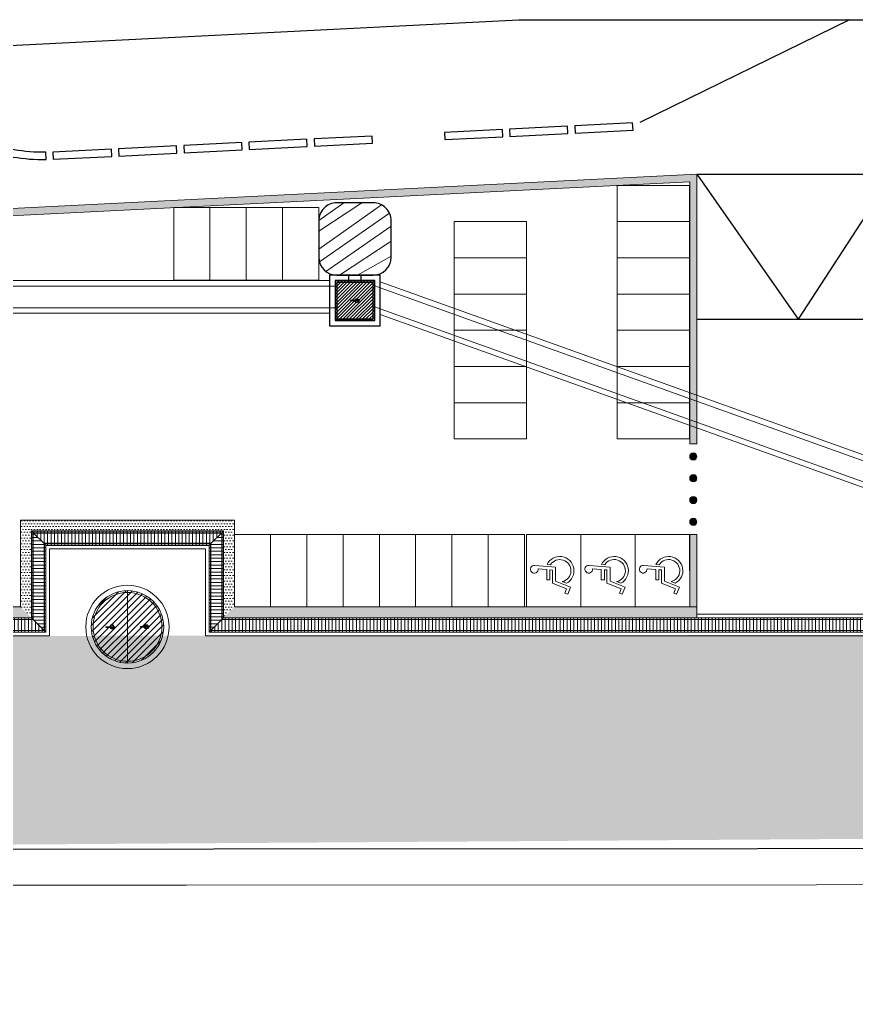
# Model space of a CAD drawing. Header units: millimetres. Extents: x -279082 to 374628, y -152794 to 60776.
# Drawn here: x -97996 to -74921, y -21287 to 6050 of the extents above; entities that cross this region are included whole.
import ezdxf

# ---------------------------------------------------------------- set-up
doc = ezdxf.new("R2010")
doc.units = ezdxf.units.MM
doc.header["$LTSCALE"] = 10
for name, color, linetype in [('00-Mepduong', 21, 'Continuous'), ('3', 3, 'Continuous'), ('7', 7, 'Continuous'), ('8', 8, 'Continuous'), ('Layer1', 6, 'Continuous'), ('Paint on road', 133, 'Continuous'), ('Pavement-level change', 255, 'Continuous'), ('Slope', 33, 'Continuous'), ('XREF-LSR PAVEMENT-HTP ONLY (Xref MB Ham rev10)$0$BR-MD Taluy', 8, 'Continuous')]:
    doc.layers.add(name, color=color, linetype=linetype)
for name, color, linetype, lineweight in [('1', 1, 'Continuous', 15), ('1.Fence Wall', 2, 'Continuous', 15), ('ARC-PAKING-AR', 8, 'Continuous', 5), ('ARC-VIEW', 133, 'Continuous', 5), ('ARC_HATCH', 8, 'Continuous', 0), ('BOLLARD', 221, 'Continuous', 5), ('HATCH', 8, 'Continuous', 9), ('HTP-profile- REVISE1$0$8', 104, 'Continuous', 0), ('Trench', 20, 'Continuous', 9), ('trench cover', 74, 'Continuous', 0)]:
    doc.layers.add(name, color=color, linetype=linetype, lineweight=lineweight)

# ---------------------------------------------------------------- blocks, each defined once
blk = doc.blocks.new('bollard H')
at = {"layer": 'BOLLARD'}
h = blk.add_hatch(color=256, dxfattribs=at)
h.dxf.hatch_style = 1
h.set_gradient(color1=(128, 128, 128), tint=1, name='SPHERICAL')
edge = h.paths.add_edge_path()
edge.add_arc((0, 0), 0.09999999999999998, -7.830578339736268, 352.1694216602637)
blk.add_circle((1.164153218269348e-10, 0), 0.09999999999999998, dxfattribs=at)
blk = doc.blocks.new('*U60')
at = {"layer": 'BOLLARD', "xscale": 999.9999999999999, "yscale": 999.9999999999999, "zscale": 999.9999999999999, "rotation": 7.830578339736208}
blk.add_blockref('bollard H', (0, 0), dxfattribs=at)
blk = doc.blocks.new('*U61')
at = {"layer": 'BOLLARD'}
for p in [(-245.2397543631517, 1783.21548414091), (-163.4931695754345, 1188.810322760607), (-81.74658478771725, 594.4051613803034), (0, 0)]:
    blk.add_blockref('*U60', p, dxfattribs=at)
blk = doc.blocks.new('*U52')
at = {"layer": 'ARC-PAKING-AR'}
blk.add_lwpolyline([(-0.5976382432272658, -0.9448960421141237), (-1.114499779650941, -0.08882703119888902), (0.5976382429944351, 0.9448960421141237), (1.114499779650941, 0.08882703119888902)], close=True, dxfattribs=at)
blk = doc.blocks.new('*U53')
at = {"layer": 'ARC-PAKING-AR'}
for p in [(-3.101161089561879, 5.136418975958581), (-2.584300907968232, 4.28034914663215), (-2.067440726374586, 3.42427931730572), (-1.550580544780939, 2.56820948797929), (-1.033720363187293, 1.71213965865286), (-0.5168601815936464, 0.85606982932643), (0, 0)]:
    blk.add_blockref('*U52', p, dxfattribs=at)
blk = doc.blocks.new('*U46')
at = {"layer": 'ARC-PAKING-AR'}
blk.add_lwpolyline([(-0.5976382432272658, -0.9448960421141237), (-1.114499779650941, -0.08882703119888902), (0.5976382429944351, 0.9448960421141237), (1.114499779650941, 0.08882703119888902)], close=True, dxfattribs=at)
blk = doc.blocks.new('*U47')
at = {"layer": 'ARC-PAKING-AR'}
for p in [(-2.584300907968232, 4.28034914663215), (-2.067440726374586, 3.42427931730572), (-1.550580544780939, 2.56820948797929), (-1.033720363187293, 1.71213965865286), (-0.5168601815936464, 0.85606982932643), (0, 0)]:
    blk.add_blockref('*U46', p, dxfattribs=at)
blk = doc.blocks.new('*U48')
at = {"layer": 'ARC-PAKING-AR'}
blk.add_lwpolyline([(0.9448960482841358, -0.597638234263286), (0.08882704237475991, -1.114499778719619), (-0.9448960480513051, 0.5976382335647941), (-0.08882704190909863, 1.114499778719619)], close=True, dxfattribs=at)
blk = doc.blocks.new('*U49')
at = {"layer": 'ARC-PAKING-AR'}
for p in [(2.56820948797929, 1.550580544780939), (1.71213965865286, 1.033720363187293), (0.85606982932643, 0.5168601815936464), (0, 0)]:
    blk.add_blockref('*U48', p, dxfattribs=at)
blk = doc.blocks.new('*U54')
at = {"layer": 'ARC-PAKING-AR'}
blk.add_lwpolyline([(0.9448960482841358, -0.597638234263286), (0.08882704237475991, -1.114499778719619), (-0.9448960480513051, 0.5976382335647941), (-0.08882704190909863, 1.114499778719619)], close=True, dxfattribs=at)
blk = doc.blocks.new('s.l xe')
at = {"layer": 'ARC-PAKING-AR'}
for name, p, rotation in [('*U49', (29.29999648965895, 10.01967848138884), 328.8781266392143), ('*U53', (42.0336303554941, 5.135234665474854), 328.8781266392143), ('*U47', (37.53363035572693, 5.135234666056931), 328.8781266392143), ('*U54', (23.49999840650707, 1.000000796862878), 328.8781266392147), ('*U54', (30.97376318275928, 0.9999992039520293), 328.8781266392147), ('*U54', (31.97376318229362, 1.000000796746463), 328.8781266392147), ('*U54', (32.97376318252645, 1.000000796746463), 328.8781266392147), ('*U54', (33.97376318229362, 1.000000796746463), 328.8781266392147), ('*U54', (34.97376318252645, 1.000000796746463), 328.8781266392147), ('*U54', (35.97376318229362, 1.000000796630047), 328.8781266392147), ('*U54', (36.97376318252645, 1.000000796746463), 328.8781266392147), ('*U54', (37.97376318229362, 1.000000796513632), 328.8781266392147)]:
    blk.add_blockref(name, p, dxfattribs=dict(at, rotation=rotation))
blk = doc.blocks.new('giếng')
at = {"layer": '8'}
h = blk.add_hatch(color=256, dxfattribs=at)
h.dxf.hatch_style = 1
edge = h.paths.add_edge_path()
edge.add_arc((-0.595000000204891, 1.164153218269348e-10), 0.005999999999999999, 0, 360)
h = blk.add_hatch(color=256, dxfattribs=at)
h.dxf.hatch_style = 1
edge = h.paths.add_edge_path()
edge.add_arc((-0.4950000001117587, 2.328306436538696e-10), 0.005999999999999999, 0, 360)
h = blk.add_hatch(color=256, dxfattribs=at)
h.dxf.hatch_style = 1
edge = h.paths.add_edge_path()
edge.add_arc((-0.4950000001117587, 2.328306436538696e-10), 0.005999999999999999, 0, 360)
h = blk.add_hatch(color=256, dxfattribs=at)
h.dxf.hatch_style = 1
edge = h.paths.add_edge_path()
edge.add_arc((-0.4250000002793968, 1.164153218269348e-10), 0.05700000000000001, 0, 360)
edge = h.paths.add_edge_path(flags=17)
edge.add_arc((-0.4250000002793968, 1.164153218269348e-10), 0.043, 0, 360)
h = blk.add_hatch(color=256, dxfattribs=at)
h.dxf.hatch_style = 1
edge = h.paths.add_edge_path()
edge.add_arc((-0.4550000003073364, 1.164153218269348e-10), 0.005999999999999999, 0, 360)
h = blk.add_hatch(color=256, dxfattribs=at)
h.dxf.hatch_style = 1
edge = h.paths.add_edge_path()
edge.add_arc((-0.3549999999813735, 1.164153218269348e-10), 0.005999999999999999, 0, 360)
h = blk.add_hatch(color=256, dxfattribs=at)
h.dxf.hatch_style = 1
edge = h.paths.add_edge_path()
edge.add_arc((0.3549999995157123, -1.164153218269348e-10), 0.006, 0, 360)
h = blk.add_hatch(color=256, dxfattribs=at)
h.dxf.hatch_style = 1
edge = h.paths.add_edge_path()
edge.add_arc((0.4549999996088445, 0), 0.006, 0, 360)
h = blk.add_hatch(color=256, dxfattribs=at)
h.dxf.hatch_style = 1
edge = h.paths.add_edge_path()
edge.add_arc((0.5249999996740371, -1.164153218269348e-10), 0.057, 0, 360)
edge = h.paths.add_edge_path(flags=17)
edge.add_arc((0.5249999996740371, -1.164153218269348e-10), 0.043, 0, 360)
h = blk.add_hatch(color=256, dxfattribs=at)
h.dxf.hatch_style = 1
edge = h.paths.add_edge_path()
edge.add_arc((0.4949999996460974, 0), 0.006, 0, 360)
h = blk.add_hatch(color=256, dxfattribs=at)
h.dxf.hatch_style = 1
edge = h.paths.add_edge_path()
edge.add_arc((0.4949999996460974, 0), 0.006, 0, 360)
h = blk.add_hatch(color=256, dxfattribs=at)
h.dxf.hatch_style = 1
edge = h.paths.add_edge_path()
edge.add_arc((0.5949999997392297, 0), 0.006, 0, 360)
at = {"layer": 'ARC_HATCH'}
h = blk.add_hatch(dxfattribs=at)
h.set_pattern_fill('ANSI31', color=256, scale=0.04, angle=148.8781266392146)
h.set_pattern_definition([(225, (95.02685665246099, 20.88985282822978), (0.08980256121069155, -0.08980256121069151), [])])
edge = h.paths.add_edge_path()
edge.add_line((0, -0.9999999998835847), (-3.118645341970705e-10, 1.000000000005903))
edge.add_arc((-4.656612873077393e-10, 8.149072527885437e-10), 0.999999999224572, 89.99999997930627, 180.0000000856425)
edge.add_arc((-4.656612873077393e-10, -3.492459654808044e-10), 0.9999999995461054, 180.0000000227243, 270.000000037592)
h = blk.add_hatch(dxfattribs=at)
h.set_pattern_fill('ANSI31', color=256, scale=0.04, angle=-31.12187336078541)
h.set_pattern_definition([(45, (95.02685665246099, 20.88985282822978), (-0.08980256121069152, 0.08980256121069152), [])])
edge = h.paths.add_edge_path()
edge.add_line((-2.328306436538696e-10, 1), (2.783532293548774e-10, -1.000000000009829))
edge.add_arc((-4.656612873077393e-10, 1.164153218269348e-10), 1.000000000085766, 270.0000000352221, 360.0000000020392)
edge.add_arc((0, 4.656612873077393e-10), 0.9999999998037219, -1.735356434193908e-08, 90.00000001356673)
at = {"layer": '1'}
blk.add_line((0, -0.9999999998835847), (-2.328306436538696e-10, 1), dxfattribs=at)
for centre, radius in [((-2.328306436538696e-10, 0), 1.15), ((-2.328306436538696e-10, 0), 1), ((-2.328306436538696e-10, 0), 0.95), ((-0.595000000204891, 1.164153218269348e-10), 0.005999999999999999), ((-0.4950000001117587, 2.328306436538696e-10), 0.005999999999999999), ((-0.4950000001117587, 2.328306436538696e-10), 0.005999999999999999), ((-0.4250000002793968, 1.164153218269348e-10), 0.05700000000000001), ((-0.4250000002793968, 1.164153218269348e-10), 0.05000000000000001), ((-0.4250000002793968, 1.164153218269348e-10), 0.043), ((-0.4550000003073364, 1.164153218269348e-10), 0.005999999999999999), ((-0.3549999999813735, 1.164153218269348e-10), 0.005999999999999999), ((0.3549999995157123, -1.164153218269348e-10), 0.006), ((0.4549999996088445, 0), 0.006), ((0.5249999996740371, -1.164153218269348e-10), 0.057), ((0.5249999996740371, -1.164153218269348e-10), 0.05), ((0.5249999996740371, -1.164153218269348e-10), 0.043), ((0.4949999996460974, 0), 0.006), ((0.4949999996460974, 0), 0.006), ((0.5949999997392297, 0), 0.006)]:
    blk.add_circle(centre, radius, dxfattribs=at)
at = {"layer": '3'}
for p, q in [((-0.4550000000745058, 0.006000000052154064), (-0.4950000001117587, 0.006000000168569386)), ((0.4549999996088445, 0.005999999819323421), (0.4949999996460974, 0.005999999819323421)), ((-0.4549999996088445, -0.005999999702908099), (-0.4950000001117587, -0.005999999702908099)), ((0.4549999996088445, -0.006000000168569386), (0.4949999996460974, -0.006000000168569386))]:
    blk.add_line(p, q, dxfattribs=at)
at = {"layer": '8', "ltscale": 10}
for p, q in [((-0.5949999997392297, 0.006000000168569386), (-0.4950000001117587, 0.006000000168569386)), ((-0.4550000000745058, 0.006000000052154064), (-0.3549999999813735, 0.006000000284984708)), ((0.4549999996088445, 0.005999999819323421), (0.3549999999813735, 0.005999999935738742)), ((0.5949999997392297, 0.005999999935738742), (0.4949999996460974, 0.005999999819323421)), ((-0.595000000204891, -0.005999999819323421), (-0.4950000001117587, -0.005999999702908099)), ((-0.4549999996088445, -0.005999999702908099), (-0.3549999997485429, -0.005999999702908099)), ((0.4549999996088445, -0.006000000168569386), (0.3549999995157123, -0.006000000052154064)), ((0.5949999997392297, -0.006000000052154064), (0.4949999996460974, -0.006000000168569386))]:
    blk.add_line(p, q, dxfattribs=at)
blk = doc.blocks.new('A$C0FC06FC7')
for p, q in [((983.3851591378625, 1690.137638702552), (815.1740707966674, 3614.509923201083)), ((1125.425375327206, 3293.325162950467), (1195.55609437378, 2492.087426296464)), ((756.3563808493491, 2170.667853023886), (729.5181748617615, 2477.702902098215)), ((2142.074701869598, 2492.087426296464), (1195.55609437378, 2492.087426296464)), ((1220.176711356937, 2210.798888226534), (1241.128520776721, 1971.42617683069)), ((2142.074701869598, 2210.798888226534), (1220.176711356937, 2210.798888226534)), ((2457.89475019995, 1971.42617683069), (1241.128520776721, 1971.42617683069)), ((2142.074701869598, 2210.798888226534), (2142.074701869598, 2492.087426296464)), ((2971.183033571317, 679.6829128209793), (2457.89475019995, 1971.42617683069)), ((2266.985708642489, 1690.137638702552), (983.3851591378625, 1690.137638702552)), ((2813.648920475709, 314.4029016760469), (2266.985708642489, 1690.137638702552)), ((2460.110276266671, 695.0653822780878), (2305.938593605271, 1083.054430542077)), ((3466.865685796103, 573.9657122679346), (2813.648920475709, 314.4029016760469)), ((3362.992736771441, 835.3727743882046), (2971.183033571317, 679.6829128209793)), ((3466.865685796103, 573.9657122679346), (3362.992736771441, 835.3727743882046))]:
    blk.add_line(p, q)
for centre, radius, start, end in [((1168.526288673485, 3645.39627497227), 354.699530072429, 263.0201249035503, 184.9955775546926), ((1305.825607820618, 1305.832760517049), 1305.913429766081, 116.1872388435257, 332.1153117835303), ((1305.825607820618, 1305.832760517049), 1024.624891668825, 122.4296591420526, 347.4422065025104)]:
    blk.add_arc(centre, radius, start, end)

msp = doc.modelspace()

# ---------------------------------------------------------------- hatches: boundary and pattern name
at = {"layer": '8', "extrusion": (-0.0001535921144015756, -1.230467260348268e-15, 0.9999999882047311)}
h = msp.add_hatch(dxfattribs=at)
h.set_pattern_fill('ANSI31', color=256, scale=20, angle=9.180567882060549e-10)
h.set_pattern_definition([(45.00000000091806, (17612.5883760353, 11178.03288387638), (-44.90128060606522, 44.90128060462632), [])])
h.paths.add_polyline_path([(-89294.61432393963, -1154.975971231383), (-88204.61432416315, -1154.975971228821), (-88204.61432399691, -2244.975970964791), (-89294.6143239983, -2244.975971109845)])
h = msp.add_hatch(color=256, dxfattribs=at)
h.dxf.hatch_style = 1
edge = h.paths.add_edge_path()
edge.add_arc((-88869.61432411437, -1699.97597094145), 6, 0, 360)
h = msp.add_hatch(color=256, dxfattribs=at)
h.dxf.hatch_style = 1
edge = h.paths.add_edge_path()
edge.add_arc((-88769.61432396491, -1699.975970949396), 6, 0, 360)
h = msp.add_hatch(color=256, dxfattribs=at)
h.dxf.hatch_style = 1
edge = h.paths.add_edge_path()
edge.add_arc((-88699.61432421007, -1699.975971049571), 57, 0, 360)
edge = h.paths.add_edge_path(flags=17)
edge.add_arc((-88699.61432421007, -1699.975971049571), 43, 0, 360)
h = msp.add_hatch(color=256, dxfattribs=at)
h.dxf.hatch_style = 1
edge = h.paths.add_edge_path()
edge.add_arc((-88729.61432395021, -1699.975970981119), 6, 0, 360)
h = msp.add_hatch(color=256, dxfattribs=at)
h.dxf.hatch_style = 1
edge = h.paths.add_edge_path()
edge.add_arc((-88729.61432395021, -1699.975970981119), 6, 0, 360)
h = msp.add_hatch(color=256, dxfattribs=at)
h.dxf.hatch_style = 1
edge = h.paths.add_edge_path()
edge.add_arc((-88629.61432412834, -1699.975971069856), 6, 0, 360)
at = {"layer": 'ARC_HATCH', "extrusion": (-0.0001535921144015756, -1.230467260348268e-15, 0.9999999882047311)}
h = msp.add_hatch(dxfattribs=at)
h.set_pattern_fill('DOTS', color=256, scale=49.99999999999999, angle=-31.12187335986738)
h.set_pattern_definition([(3.298344246724224e-11, (55141.07645526651, -171327.1066229228), (39.6874999999543, 79.37500000002288), [0, -79.37499999999999])])
h.paths.add_polyline_path([(-99929.18340855528, 1414.776577932178), (-114599.2697009206, 1415.040273054823), (-114599.2697006321, 1215.260200783581), (-99962.75200087111, 1214.99650430138), (-98257.22887454886, 637.9132902930724), (-79514.61445319193, 1580.97941339048), (-79514.6144527421, -5654.959879757283), (-79314.61445234093, -5654.959879834874), (-79314.61445216896, 1791.297157207999), (-98229.18340865502, 839.5777152312221)])
h.paths.add_polyline_path([(-122549.6144539702, 1215.020751124888), (-119599.614452655, 1215.020750951662), (-119599.6144525642, 1415.020770979288), (-122749.6144903602, 1415.020750680706), (-122749.6144536146, -10154.95628007315), (-122549.6144520483, -10154.95628029696)])
h.paths.add_polyline_path([(-119449.6334146333, -10455.0452676733), (-119449.6334146719, -10154.95630183929), (-122549.6144520483, -10154.95628029696), (-122749.6147789854, -10154.95627997268), (-122749.614133021, -10455.05279918294)])
h.paths.add_polyline_path([(-97675.8263692823, -10455.0487108838), (-97975.91559246124, -10154.95629072169), (-118049.6334147035, -10154.95630178053), (-118049.6334148235, -10455.04871065961)])
h.paths.add_polyline_path([(-92075.85239993676, -10154.95628728042), (-92375.94529007256, -10455.04871106643), (-79314.61445229032, -10455.04871155994), (-79314.61445209853, -8154.956279306178), (-79514.61445227827, -8154.956280476443), (-79514.614452429, -10154.9562806875)])
at = {"layer": 'ARC_HATCH', "ltscale": 0.5, "extrusion": (-0.0001535921144015756, -1.230467260348268e-15, 0.9999999882047311)}
h = msp.add_hatch(dxfattribs=at)
h.set_pattern_fill('ANSI31', color=256, scale=100, angle=349.831143977328, style=0)
h.set_pattern_definition([(34.831143977328, (-605412936.7526836, -1193201959.98236), (-181.3432464301581, 260.6163405739765), [])])
edge = h.paths.add_edge_path()
edge.add_line((-89249.61434012806, -999.9757889754837), (-88249.6143400489, -999.9756966847475))
edge.add_arc((-88249.61438646703, -499.9756971564493), 499.9999999999999, 270.0000052866676, 360.0000052866676)
edge.add_line((-87749.6143867576, -499.9756511726591), (-87749.61447900884, 500.0243487466651))
edge.add_arc((-88249.6144773885, 500.0243033024599), 499.9999999999999, 5.28666764574967e-06, 90.00000528666764)
edge.add_line((-88249.61452508956, 1000.024302934937), (-89249.61452516873, 1000.0242106442))
edge.add_arc((-89249.61447897571, 500.0242109735264), 499.9999999999999, 90.00000528666764, 180.0000052866676)
edge.add_line((-89749.6144790125, 500.0241649092641), (-89749.61438676126, -499.9758350100601))
edge.add_arc((-89249.61438631569, -499.9757891426561), 499.9999999999999, 180.0000052866676, 270.0000052866676)
at = {"layer": 'ARC_HATCH', "extrusion": (-0.0001535921144015756, -1.230467260348268e-15, 0.9999999882047311)}
h = msp.add_hatch(dxfattribs=at)
h.set_pattern_fill('DOTS', color=256, scale=49.99999999999999, angle=-31.12187335986738)
h.set_pattern_definition([(9.180427547874579e-10, (0.97265496631735, 0.04965338847250678), (39.68749999872818, 79.37500000063588), [0, -79.37499999999997])])
h.paths.add_polyline_path([(-92075.85239347992, -7756.968057256192), (-97975.91560228857, -7756.968056993006), (-97975.9156025952, -10154.95628098262), (-97675.8231719392, -10455.04871183631), (-97675.82317153082, -8057.060487908398), (-92375.94482421034, -8057.060487707437), (-92375.94482410836, -10455.0487119435), (-92075.85239341704, -10154.95628063346)])
at = {"layer": 'HATCH', "extrusion": (-0.0001535921144015756, -1.230467260348268e-15, 0.9999999882047311)}
h = msp.add_hatch(dxfattribs=at)
h.set_pattern_fill('ANSI31', color=256, scale=30, angle=13.87812664013264)
h.set_pattern_definition([(90, (-10742.61439366997, 2397.988221749256), (-95.25, -5.488783998312913e-11), [])])
h.paths.add_polyline_path([(-97670.82591823222, -8062.057740358199), (-97280.8296698678, -8452.053989416512), (-92770.93182336625, -8452.060493474564), (-92380.94207706618, -8062.057740064571)])
h = msp.add_hatch(dxfattribs=at)
h.set_pattern_fill('ANSI31', color=256, scale=30, angle=-76.1218733574676)
h.set_pattern_definition([(2.432770510815603e-09, (-84352.87495207926, -93774.27984505906), (-4.044301084181788e-09, 95.25), [])])
h.paths.add_polyline_path([(-97670.82591960195, -10460.04596426294), (-97280.82316581967, -10850.04221356945), (-97280.82316571537, -8452.060493075347), (-97670.82317181736, -8062.060485531605)])
h = msp.add_hatch(dxfattribs=at)
h.set_pattern_fill('ANSI31', color=256, scale=30, angle=-76.1218733574676)
h.set_pattern_definition([(2.432770510815603e-09, (-81920.89611117588, -93774.27984506477), (-4.044301084181788e-09, 95.25), [])])
h.paths.add_polyline_path([(-92770.93832608631, -10850.0422134625), (-92380.94207653531, -10460.04596428131), (-92380.9448230368, -8062.060486415983), (-92770.94482923501, -8452.060493748722)])
h = msp.add_hatch(dxfattribs=at)
h.set_pattern_fill('ANSI31', color=256, scale=30, angle=13.87812664013264)
h.set_pattern_definition([(90, (-10604.32590420157, -2.043147105723619e-06), (-95.25, -5.488783998312913e-11), [])])
h.paths.add_polyline_path([(-97280.83057131541, -10850.04871686868), (-97670.826422996, -10460.04871050621), (-118044.6334135375, -10460.04870867557), (-118044.6334135618, -10850.04871515304)])
h.paths.add_polyline_path([(-92380.94529765274, -10460.04871089559), (-92770.94591034802, -10850.04871716813), (-72949.61445272312, -10850.04871948174), (-72949.61445257522, -10460.0487128002)])
at = {"layer": 'HTP-profile- REVISE1$0$8', "extrusion": (-0.0001535921144015756, -1.230467260348268e-15, 0.9999999882047311)}
h = msp.add_hatch(dxfattribs=at)
h.set_pattern_fill('GRASS', color=256, scale=50, angle=-31.12187335986736)
h.set_pattern_definition([(90, (0.97265496631735, 0.04965338847250678), (-898.025612014389, 898.0256119856109), [238.125, -1557.926224]), (45.00000000091806, (0.97265496631735, 0.04965338847250678), (-898.0256121213046, 898.0256120925263), [238.125, -1031.875]), (135.000000000918, (0.97265496631735, 0.04965338847250678), (-898.0256120925262, -898.0256121213043), [238.1250000000001, -1031.875])])
h.paths.add_polyline_path([(-123871.272091023, -1578.019370686525), (-123871.2720911944, -1075.055293671816), (-123240.288840378, -1075.055293597106), (-123240.2888402067, -1578.019370611699)], flags=16)
edge = h.paths.add_edge_path()
edge.add_arc((-123249.6143952433, -499.9791362659016), 499.9999998900978, 270.0000052982122, 360.0000052525316)
edge.add_line((-122749.6143955337, -499.9790902824607), (-122749.608028503, -10984.01038984701))
edge.add_line((-122749.6080285168, -10984.01038999972), (-72799.61261084137, -10927.97464659269))
edge.add_line((-72799.61261088945, -10927.97464652441), (-72799.61629297065, -7500.005157146254))
edge.add_line((-72799.61629292491, -7500.005157171632), (-40304.51663250013, -7500.000027969649))
edge.add_line((-40304.51663245569, -7500.000027976988), (-40304.29184382891, -11100.63786647131))
edge.add_line((-40304.29184382583, -11100.63786629893), (6800.000816809952, -11101.01524409753))
edge.add_line((6800.000816839893, -11101.01524417673), (6800.000810805722, -7499.999995783321))
edge.add_line((6800.000810729747, -7499.999995798455), (69980.32554945565, -7499.740026062473))
edge.add_line((69980.32554949069, -7499.740026135813), (69980.32572251373, -1949.999930853111))
edge.add_line((69980.32572248433, -1949.999930907157), (70590.52032164234, -1950.000019260917))
edge.add_arc((73169.03966773476, 135213.5029470054), 137187.7374548255, 268.9230307409257, 271.0769702456496)
edge.add_arc((75630.25125713384, 3833.78435108118), 5784.973879986239, 271.1619474117495, 297.1150785142568)
edge.add_arc((72233.04091079847, 8444.994460727787), 11474.86923569136, 301.7244313676131, 311.0358416038118)
edge.add_arc((77611.69184513233, 2575.47280950463), 3522.132473027628, 307.7221530107298, 330.3800018577887)
edge.add_line((80673.56076151395, 834.6753207778966), (81300.44944383837, 2179.469261759081))
edge.add_arc((86329.89643181115, 618.8345191382396), 5266.015363182854, 133.6691385843408, 162.7609110375035, ccw=False)
edge.add_line((82693.75022973208, 4427.949718698714), (83597.01368582578, 5050.62922617337))
edge.add_line((83597.01368581154, 5050.629226184101), (88537.94682553562, 5050.629226326978))
edge.add_line((88537.94682549755, 5050.629226204153), (127807.2886505787, 3720.765362774363))
edge.add_line((127807.2886505938, 3720.765362817561), (203620.4840881406, 3745.208786092202))
edge.add_line((203620.4840881798, 3745.208786079515), (201679.2042040606, -20140.34522262448))
edge.add_line((201679.2042040575, -20140.3452226925), (-22592.32013612895, -20291.05696528014))
edge.add_line((-22592.32013605861, -20291.05696517444), (-61551.47392726804, -16470.9966831395))
edge.add_line((-61551.47392746687, -16470.99668326331), (-118902.1971041165, -16851.97066102114))
edge.add_line((-118902.1971040013, -16851.97066090541), (-123480.7645001996, -16830.12545389772))
edge.add_line((-123480.7645001792, -16830.12545395823), (-126456.087083682, -16168.58242044907))
edge.add_line((-126456.0870837139, -16168.58242046449), (-131306.2630103964, -12274.76311239115))
edge.add_line((-131306.2630103577, -12274.76311230354), (-132476.3718387957, -9888.476478145318))
edge.add_line((-132476.3718388772, -9888.47647817232), (-132888.8675276997, -5002.808344818975))
edge.add_line((-132888.867527615, -5002.808344846184), (-131213.8014371856, -900.0406494563731))
edge.add_line((-131213.8014372548, -900.0406495168572), (-129975.9090035212, 674.8264471953596))
edge.add_line((-129975.9090035393, 674.8264471759903), (-128251.5149752166, 2047.534823747741))
edge.add_line((-128251.5149751574, 2047.534823903436), (-126276.6097390195, 3018.550084243973))
edge.add_line((-126276.6097391083, 3018.550084126124), (-123674.4827178843, 3597.468152140052))
edge.add_line((-123674.4827178386, 3597.468152087851), (-122749.6144523442, 3638.624007285869))
edge.add_line((-122749.6144522817, 3638.624007463455), (-122749.6144874131, 500.02090975389))
edge.add_arc((-123249.6144879243, 500.0208635845047), 500.0000005087369, 5.286577362524482e-06, 90.0000052087915)
edge.add_line((-123249.6145334151, 1000.020864110469), (-124249.6145334943, 1000.020771819733))
edge.add_arc((-124249.6144878326, 500.0207721918705), 499.9999995290751, 90.00000522969127, 180.0000052960569)
edge.add_line((-124749.6144873381, 500.0207260847965), (-124749.6143951282, -499.9792743535072))
edge.add_arc((-124249.6143954191, -499.9792283324641), 499.9999996700972, 180.0000052822669, 270.0000053234223)
edge.add_line((-124249.6143490061, -999.979228022683), (-123249.6143489476, -999.9791359914365))

# ---------------------------------------------------------------- linework, layer by layer
at = {"ltscale": 0.3, "extrusion": (-0.0001535921144015756, -1.230467260348268e-15, 0.9999999882047311)}
for points, elevation in [([(-97625.82317244365, -10505.00502652826), (-97625.82317213491, -8107.060488067102), (-92425.94482410523, -8107.060487820097), (-92425.94482418067, -10505.01743208899)], 8.639556413097987), ([(-92725.87889137813, -10804.93430033763), (-92725.88433840284, -8406.99507736828), (-97325.88365781955, -8407.0000021554), (-97325.88910495718, -10804.92878204139)], 8.639556413097985)]:
    msp.add_lwpolyline(points, dxfattribs=dict(at, elevation=elevation))
at = {"layer": '00-Mepduong', "extrusion": (-0.0001535921144015756, -1.230467260348268e-15, 0.9999999882047311), "flags": 128}
for points, elevation in [([(-86271.22988094021, 2742.802135026286), (-84673.25151603195, 2823.208251140051), (-84683.30228072625, 3022.955545992532), (-86281.28064612436, 2942.549430452229), (-86271.22988149295, 2742.802134803002)], 8.639556413097983), ([(-82875.52585471909, 2913.665130595706), (-82885.57661965737, 3113.412426430354), (-84483.55498513627, 3033.006311217439), (-84473.50422056843, 2833.259014770418), (-82875.52585471909, 2913.665130595706)], 8.639556413097985), ([(-82685.82932408815, 3123.463191389368), (-82675.77855917173, 2923.71589528906), (-81077.80019352704, 3004.122011237749), (-81087.85095838363, 3203.86930674492), (-82685.82932390514, 3123.463191000541)], 8.639556413097987), ([(-91664.40686482366, 2471.431493284937), (-90066.42849948142, 2551.837610808725), (-90076.47926434217, 2751.584904926247), (-91674.4576302085, 2671.178790224862), (-91664.40686502412, 2471.431494798569)], 8.639556413097987), ([(-89866.68120461369, 2561.888373684371), (-88268.70283827235, 2642.29449032608), (-88278.75360317084, 2842.041785301815), (-89876.73196852684, 2761.635670293414), (-89866.68120418063, 2561.888375093811)], 8.639556413097985), ([(-95459.60548307661, 2280.46697000743), (-95469.65624793714, 2480.214264124486), (-97081.79897230084, 2399.095434005605), (-97071.74820805615, 2199.348138868023), (-95459.60548304192, 2280.466967758519)], 8.639556413097985), ([(-93661.87982235583, 2370.923850099149), (-93671.93058625546, 2570.671144192602), (-95269.9089517942, 2490.265029572678), (-95259.85818716628, 2290.517732532782), (-93661.87982207457, 2370.92384825839)], 8.639556413097987), ([(-93462.13252576982, 2380.974613051745), (-91864.15416122711, 2461.380729943397), (-91874.20492571767, 2661.128024672827), (-93472.18329111207, 2580.721910522756), (-93462.13252607203, 2380.974614626844)], 8.639556413097985)]:
    msp.add_lwpolyline(points, dxfattribs=dict(at, elevation=elevation))
at = {"layer": '00-Mepduong', "extrusion": (-0.0001535921144015756, -1.230467260348268e-15, 0.9999999882047311), "elevation": 8.639556413097985, "flags": 128}
msp.add_lwpolyline([(-98999.63309077051, 2678.696676488267), (-99066.2956903397, 2490.133430257527, 0.08813195201599429), (-97271.68885899785, 2193.140089700086), (-97281.7473634407, 2393.041215144855, -0.08774406371906066), (-98999.63309077051, 2678.696676488267)], format="xyb", dxfattribs=at)
at = {"layer": '1', "extrusion": (-0.0001535921144015756, -1.230467260348268e-15, 0.9999999882047311)}
for centre, radius in [((-88869.61432411437, -1699.97597094145, 8.639556413097985), 6), ((-88769.61432396491, -1699.975970949396, 8.639556413098042), 6), ((-88699.61432421007, -1699.975971049571, 8.639556413097985), 57), ((-88699.61432421007, -1699.975971049571, 8.639556413097985), 50), ((-88699.61432421007, -1699.975971049571, 8.639556413097985), 43), ((-88729.61432395021, -1699.975970981119, 8.639556413097985), 6), ((-88729.61432395021, -1699.975970981119, 8.639556413097985), 6), ((-88629.61432412834, -1699.975971069856, 8.639556413098008), 6)]:
    msp.add_circle(centre, radius, dxfattribs=at)
at = {"layer": '1.Fence Wall', "ltscale": 0.3, "extrusion": (-0.0001535921144015756, -1.230467260348268e-15, 0.9999999882047311)}
for p, q in [((-97625.82334778662, -10505.00502658985, -6.355000006336365), (-118049.6333494237, -10504.95630186412, -9.491935889167607)), ((-79314.61484406207, -10505.0487115008, -3.542543025550948), (-92425.94506095957, -10505.01743208899, -5.556339776781044))]:
    msp.add_line(p, q, dxfattribs=at)
at = {"layer": '1.Fence Wall', "extrusion": (-0.0001535921144015756, -1.230467260348268e-15, 0.9999999882047311)}
msp.add_line((-97275.82984991866, -10855.04221360569, -6.301244048057146), (-118049.6333492305, -10855.04221358884, -9.49193648931437), dxfattribs=at)
at = {"layer": '1.Fence Wall', "extrusion": (-0.0001535921144015756, -1.230467260348268e-15, 0.9999999882047311), "elevation": 8.639556413097985, "flags": 128}
msp.add_lwpolyline([(-99929.18340855552, 1414.776577932178), (-98229.18340879961, 839.5777147613699), (-79314.61445282414, 1791.297157046414), (-79314.61445279236, -5654.959880119743), (-79514.61445339727, -5654.959879919101), (-79514.61445386829, 1580.979412963003), (-98257.22887457005, 637.9132900272962), (-99962.7520010965, 1214.996504158888), (-114599.2697005514, 1215.260200456221), (-114599.2697013714, 1415.040272769955)], close=True, dxfattribs=at)
at = {"layer": '1.Fence Wall', "extrusion": (-0.0001535921144015756, -1.230467260348268e-15, 0.9999999882047311), "flags": 128}
for points, elevation in [([(-92075.85239354067, -10154.95628083753), (-92075.85239368434, -7756.968057133025), (-97975.91560251395, -7756.968057135498), (-97975.91560282058, -10154.95628112511)], 8.639556413097988), ([(-92375.9448242916, -10455.04871155455), (-92375.94482443572, -8057.060487849929), (-97675.8231717562, -8057.060488050774), (-97675.82317222419, -10455.04871138578), (-118049.6334147851, -10455.04871151829)], 8.639556413097988), ([(-97275.82967034573, -10855.04221360569), (-97275.82966993711, -8457.05398967766), (-92775.93832620498, -8457.053989444219), (-92775.93832610323, -10855.04221368028)], 8.639556413097985), ([(-97175.88944559717, -10954.99096137402), (-97175.88399804512, -8556.999661565758), (-92875.88399803673, -8556.99541836654), (-92875.87855094961, -10954.98119409595)], 8.639556413097987), ([(-122749.6144559384, -10455.05279917107), (-122749.6144558036, -10154.95628070098), (-97975.91560279939, -10154.95628085945)], 8.639556413097988), ([(-92075.85239354067, -10154.95628083753), (-79314.61445309117, -10154.95628068034), (-79314.6144518824, -10455.04871180639), (-92375.94482418962, -10455.04871161625)], 8.639556413097988), ([(-79314.61445208601, -10954.96184340466), (-72799.61445249907, -10954.96184334299), (-72799.61445251685, -10354.95628040936), (-79314.61445216712, -10354.95628126824), (-79314.61445204771, -10455.04596398954)], 8.639556413097988), ([(-79314.61445183397, -10455.04596801751), (-72949.6144525937, -10455.04596411035), (-72949.61445261826, -10855.04221354722), (-92775.93832610323, -10855.04221368028)], 8.639556413097985), ([(-97175.8894454952, -10954.99096143572), (-118049.6334147613, -10955.03837689466)], 8.639556413097988), ([(-79314.61445167346, -10954.95038907658), (-92875.87855094961, -10954.98119409595)], 8.639556413097987)]:
    msp.add_lwpolyline(points, dxfattribs=dict(at, elevation=elevation))
at = {"layer": '1.Fence Wall', "extrusion": (-0.0001535921144015756, -1.230467260348268e-15, 0.9999999882047311), "elevation": 8.639556413097985}
msp.add_lwpolyline([(-79514.61445287954, -10154.95628097249), (-79314.61445268302, -10154.95628092668), (-79314.6144526513, -8154.956279529579), (-79514.61445297165, -8154.956279779464)], close=True, dxfattribs=at)
at = {"layer": '1.Fence Wall', "ltscale": 0.3, "extrusion": (-0.0001535921144015756, -1.230467260348268e-15, 0.9999999882047311)}
for points, elevation in [([(-79314.61445273421, -10505.04871143922), (-72949.61445232446, -10504.95628095017), (-72949.61445252711, -10804.96184314805), (-79314.61445247469, -10804.96184384366)], 8.639556413097992), ([(-118049.6331895141, -10804.90392054338), (-97325.88910495718, -10804.92878204139)], 8.639556413097985), ([(-92725.87889127615, -10804.93430039921), (-79314.61445247469, -10804.96184384366)], 8.639556413097992)]:
    msp.add_lwpolyline(points, dxfattribs=dict(at, elevation=elevation))
at = {"layer": '3', "extrusion": (-0.0001535921144015756, -1.230467260348268e-15, 0.9999999882047311)}
for p, q in [((-88769.61460398024, -1693.975971066393, -4.994756447456901), (-88729.61460466252, -1693.975971240725, -4.988612762913164)), ((-88769.61460390646, -1705.975971302134, -4.994756447445585), (-88729.61460434241, -1705.975971068197, -4.988612762864069))]:
    msp.add_line(p, q, dxfattribs=at)
at = {"layer": '7', "ltscale": 5, "extrusion": (-0.0001535921144015756, -1.230467260348268e-15, 0.9999999882047311)}
for p, q in [((-88924.6146024043, -999.9759712685191, -5.018563225227044), (-88924.61460237781, -1199.97597103627, -5.018563225223225)), ((-88574.61460640139, -1199.975970950356, -4.964805985166581), (-88574.6146063259, -999.9759712443047, -4.964805985154683))]:
    msp.add_line(p, q, dxfattribs=at)
at = {"layer": '7', "ltscale": 5, "extrusion": (-0.0001535921144015756, -1.230467260348268e-15, 0.9999999882047311), "elevation": 8.639556413097988}
msp.add_lwpolyline([(-89249.61432409892, -2199.975970949512), (-88249.61432411661, -2199.975971228967), (-88249.6143240202, -1199.975970857718), (-89249.61432414709, -1199.975971048116)], close=True, dxfattribs=at)
at = {"layer": '8', "ltscale": 10, "extrusion": (-0.0001535921144015756, -1.230467260348268e-15, 0.9999999882047311)}
for p, q in [((-88769.61460398024, -1693.975971066393, -4.994756447456901), (-88869.6146029502, -1693.975971058564, -5.010115658919961)), ((-88769.61460390646, -1705.975971302134, -4.994756447445585), (-88869.61460285546, -1705.975971028529, -5.010115658905484)), ((-88629.61460546765, -1693.975971106061, -4.973253551415485), (-88729.61460466252, -1693.975971240725, -4.988612762913164)), ((-88629.61460537248, -1705.97597107591, -4.973253551400898), (-88729.61460434241, -1705.975971068197, -4.988612762864069))]:
    msp.add_line(p, q, dxfattribs=at)
at = {"layer": '8', "extrusion": (-0.0001535921144015756, -1.230467260348268e-15, 0.9999999882047311), "elevation": 8.639556413097983, "flags": 128}
msp.add_lwpolyline([(-89249.61434012806, -999.9757889754837), (-88249.61434017742, -999.975697050977, 0.4142135623730833), (-87749.61438675759, -499.9756511726591), (-87749.6144785373, 500.0243492477166, 0.4142135623730953), (-88249.61452508956, 1000.024302934937), (-89249.61452459035, 1000.024211295298, 0.4142135623731064), (-89749.61447901205, 500.0241649092641), (-89749.61438680299, -499.9758354915539, 0.414213562373095)], format="xyb", close=True, dxfattribs=at)
at = {"layer": 'ARC-PAKING-AR', "extrusion": (-0.0001535921144015756, -1.230467260348268e-15, 0.9999999882047311)}
for points, elevation in [([(-84018.27283604725, -8156.502566638519), (-82518.27292451986, -8155.987517225381), (-82517.58619194999, -10155.98739945953), (-84017.58610347715, -10156.50244887278)], 8.639556413097987), ([(-82516.78696675785, -8155.987007107644), (-81016.78705535275, -8155.471957899164), (-81016.10032278264, -10155.47184013316), (-82516.10023430978, -10155.9868895463)], 8.639556413097988), ([(-81015.30109726267, -8155.471447700838), (-79515.3011857353, -8154.956398287701), (-79514.61445316453, -10154.95628052196), (-81014.61436469236, -10155.47132993463)], 8.63955641309799)]:
    msp.add_lwpolyline(points, close=True, dxfattribs=dict(at, elevation=elevation))
at = {"layer": 'ARC-VIEW', "extrusion": (-0.0001535921144015756, -1.230467260348268e-15, 0.9999999882047311), "elevation": 8.639556413097992, "flags": 128}
msp.add_lwpolyline([(-123847.3908019074, 4584.463784613297), (-124964.6879013429, 4418.534348207671), (-126040.842728781, 4147.142243609414), (-127068.4966662811, 3777.869453654333), (-128032.1730521938, 3323.094981407863), (-128670.4420570749, 2956.75815969205), (-129075.952546094, 2693.818501803238), (-129999.3426398753, 1994.364039444859), (-131052.5682633128, 983.7793140854046), (-131746.0247382046, 148.3902500123659), (-132283.7038827622, -633.6116877426684), (-132855.9421593049, -1661.985859173932), (-133357.3416624444, -2854.990815093275), (-133728.3280127423, -4141.569460268598), (-133927.8950398675, -5317.422143035976), (-134002.1668770221, -6656.203696566256), (-133860.7628213133, -8387.067151729978), (-133489.1196147087, -9967.016705881688), (-132756.1442910875, -11754.08533340847), (-131689.4194212943, -13440.36024103611), (-130383.8398720633, -14872.67598277828), (-128990.2069930938, -15968.80667433154), (-126832.6113949047, -17090.00486038008), (-125029.1211506155, -17622.74179606719), (-124050.1057114873, -17780.15145311167), (-121077.2850760326, -17853.43255819284), (-93394.50153252017, -17834.82957003609), (-76014.30707608415, -17823.14998022915), (-62667.82867826369, -17814.18107035925), (-22665.57579095207, -21287.30011882453), (201605.9485491847, -21136.58837607672)], dxfattribs=at)
at = {"layer": 'HATCH', "extrusion": (-0.0001535921144015756, -1.230467260348268e-15, 0.9999999882047311)}
for p, q in [((-97280.82984973077, -8452.053989763197, -6.302012008606383), (-97670.8260941072, -8062.057740335033, -6.361912357094852)), ((-97670.82609472022, -10460.04596413978, -6.361912357192029), (-118049.6333492895, -10460.04596422776, -9.491936489322953)), ((-97670.82609451603, -10460.04596426294, -6.361912357160666), (-97280.82985024113, -10850.04221362952, -6.302012008687754)), ((-92770.93855879588, -10850.0422134625, -5.609328261343073), (-92380.942313845, -10460.04596428131, -5.549427912765321)), ((-72949.6149190824, -10460.04596424772, -2.564929217371507), (-92380.94231407014, -10460.0459644238, -5.549427912799903)), ((-97280.82985013892, -10850.04221369111, -6.302012008672047), (-118049.6333492492, -10850.04221345147, -9.491936489317236)), ((-72949.61491904219, -10850.04221347143, -2.564929217365751), (-92770.93855879588, -10850.0422134625, -5.609328261343073))]:
    msp.add_line(p, q, dxfattribs=at)
at = {"layer": 'HATCH', "extrusion": (-0.0001535921144015756, -1.230467260348268e-15, 0.9999999882047311), "flags": 128}
for points, elevation in [([(-97670.82591980638, -10460.04596413978), (-97670.82591929556, -8062.057740273449), (-92380.94207688341, -8062.057740453631), (-92380.9420767607, -10460.0459644238)], 8.639556413097985), ([(-92770.93832637525, -8452.05399022784), (-92380.9420769642, -8062.057740126154)], 8.639556413097987), ([(-97280.82967062497, -10850.04221369111), (-97280.82967001262, -8452.053989886364), (-92770.93832655803, -8452.05398983878), (-92770.93832608654, -10850.0422134625)], 8.639556413097985)]:
    msp.add_lwpolyline(points, dxfattribs=dict(at, elevation=elevation))
at = {"layer": 'Layer1', "extrusion": (-0.0001535921144015756, -1.230467260348268e-15, 0.9999999882047311)}
for points, elevation in [([(-89449.61432429128, -2399.975971028849), (-88049.61432401631, -2399.975971154869), (-88049.61432407484, -999.9759711867664), (-89449.61432424783, -999.9759711220977)], 8.639556413097985), ([(-89299.61432419754, -2249.975970938569), (-88199.61432426971, -2249.975971102656), (-88199.61432426986, -1149.97597121523), (-89299.61432440164, -1149.975970928092)], 8.639556413097981)]:
    msp.add_lwpolyline(points, close=True, dxfattribs=dict(at, elevation=elevation))
at = {"layer": 'Paint on road', "ltscale": 0.3, "extrusion": (-0.0001535921144015756, -1.230467260348268e-15, 0.9999999882047311)}
msp.add_line((-75108.73400100606, 6050.043294704432, -2.896552886300217), (-80888.10403519648, 3213.920071130124, -3.784218560234379), dxfattribs=at)
at = {"layer": 'Paint on road', "ltscale": 0.3, "extrusion": (-0.0001535921144015756, -1.230467260348268e-15, 0.9999999882047311), "elevation": 8.639556413097985, "flags": 128}
msp.add_lwpolyline([(-106492.8970260446, 4929.362893017184), (-84224.38775016363, 6050.043294830772), (-69126.09113539702, 6050.043294900883)], dxfattribs=at)
at = {"layer": 'Pavement-level change', "extrusion": (-0.0001535921144015756, -1.230467260348268e-15, 0.9999999882047311)}
for p, q in [((-79314.61484330567, 1791.300730789575, -3.542543025414965), (-73925.20065460104, 1791.299406066071, -2.714771495022241)), ((-79314.6148433389, -2208.699268958619, -3.542543025424994), (-73724.990346529, -2208.699268532248, -2.684020770122672))]:
    msp.add_line(p, q, dxfattribs=at)
at = {"layer": 'Slope', "extrusion": (-0.0001535921144015756, -1.230467260348268e-15, 0.9999999882047311)}
for p, q in [((-79314.61484340485, 1791.297131468105, -3.542543025430195), (-76519.80259480019, -2208.699268408469, -3.113281897753261)), ((-73925.20065333118, 1791.2958064751, -2.714771494827144), (-76519.80259414547, -2208.699268246768, -3.113281897652755))]:
    msp.add_line(p, q, dxfattribs=at)
at = {"layer": 'Trench', "ltscale": 0.5, "extrusion": (-0.0001535921144015756, -1.230467260348268e-15, 0.9999999882047311)}
for p, q in [((-88249.6146100274, -1271.925211112422, -4.914888547963695), (-88049.6146125008, -1343.638586365152, -4.884170125101118)), ((-88049.61461261415, -1184.287310023792, -4.884170125118356), (-72945.84177883703, -6600.000017645652, -2.56434969278115)), ((-88049.61461262396, -1343.638586569112, -4.884170125120036), (-72949.99971630308, -6757.86039512718, -2.564988319195837)), ((-88049.61461256407, -1927.926602020627, -4.88417012511152), (-88249.61461008998, -1856.213226768014, -4.91488854797408)), ((-89449.61459617378, -2049.926970347587, -5.099199085292781), (-118050.4084854688, -2049.870066898089, -9.492055544128192)), ((-72949.99966277921, -7342.148432274553, -2.564988310975714), (-88049.61461254265, -1927.926601754967, -4.884170125108231)), ((-72954.24759576251, -7499.976541635144, -2.565640759992402), (-88049.6146125182, -2087.277880549198, -4.884170125104674))]:
    msp.add_line(p, q, dxfattribs=at)
for points, elevation in [([(-89449.61432425118, -1299.926914138545), (-118050.4070580922, -1299.87006784117)], 8.639556413097985), ([(-89449.61432428246, -1149.926970493572), (-118050.4067597876, -1149.870067591575)], 8.639556413097981), ([(-89249.61432408798, -1299.927311775158), (-89449.61432425118, -1299.926914138545)], 8.639556413097988), ([(-89449.6143243694, -1899.926548203744), (-118050.4082509368, -1899.870066837088)], 8.639556413097981), ([(-89249.6143239738, -1899.926942917518), (-89449.6143243694, -1899.926548203744)], 8.639556413097985)]:
    msp.add_lwpolyline(points, dxfattribs=dict(at, elevation=elevation))
at = {"layer": 'trench cover', "extrusion": (-0.0001535921144015756, -1.230467260348268e-15, 0.9999999882047311), "elevation": 8.639556413097983}
msp.add_lwpolyline([(-89294.6143239983, -2244.975971109845), (-88204.61432399738, -2244.975970964791), (-88204.61432416362, -1154.975971228821), (-89294.61432393963, -1154.975971231383)], close=True, dxfattribs=at)
at = {"layer": 'XREF-LSR PAVEMENT-HTP ONLY (Xref MB Ham rev10)$0$BR-MD Taluy', "extrusion": (-0.0001535921144015756, -1.230467260348268e-15, 0.9999999882047311), "elevation": 8.639556413097981, "flags": 128}
msp.add_lwpolyline([(-122829.5543482371, 3638.670306325075), (-122762.266977354, 3637.537175741076, 1.003798135043876), (-122672.158669216, -16854.50409662063), (-62624.83401691476, -16814.15195230773), (-22579.07811335683, -20291.04806667575)], format="xyb", dxfattribs=at)

# ---------------------------------------------------------------- block references
at = {"extrusion": (-0.0001535921144015754, -1.230467260348266e-15, 0.9999999882047311), "xscale": 1000, "yscale": 1000, "zscale": 1000}
msp.add_blockref('giếng', (-95025.88399775572, -10706.99541868269, 8.63955641309797), dxfattribs=at)
at = {"layer": 'ARC-PAKING-AR', "extrusion": (-0.0001535921144015754, -1.230467260348266e-15, 0.9999999882047311), "xscale": 1000, "yscale": 1000, "zscale": 1000}
msp.add_blockref('s.l xe', (-122549.6144511396, -10154.95630646817, 8.63955641309799), dxfattribs=at)
at = {"layer": 'ARC-PAKING-AR', "extrusion": (0.0001535921144015751, 1.230433940499484e-15, -0.9999999882047311), "xscale": 0.3000000000000012, "yscale": 0.3000000000000012, "zscale": -0.3000000000000008, "rotation": 269.9803265614814}
for p in [(82706.50952418431, -8764.561381464184, -8.639556422702045), (81205.02365501657, -8764.045822137938, -8.639556422702004), (79703.53778539898, -8763.530262526503, -8.639556413097948)]:
    msp.add_blockref('A$C0FC06FC7', p, dxfattribs=at)
at = {"layer": 'BOLLARD', "extrusion": (-0.0001535921144015755, -1.230454269290223e-15, 0.9999999882047311), "rotation": 352.1694216602957}
msp.add_blockref('*U61', (-79414.6144533393, -7804.95628039696, 8.639556413097964), dxfattribs=at)

doc.saveas('drawing.dxf')
